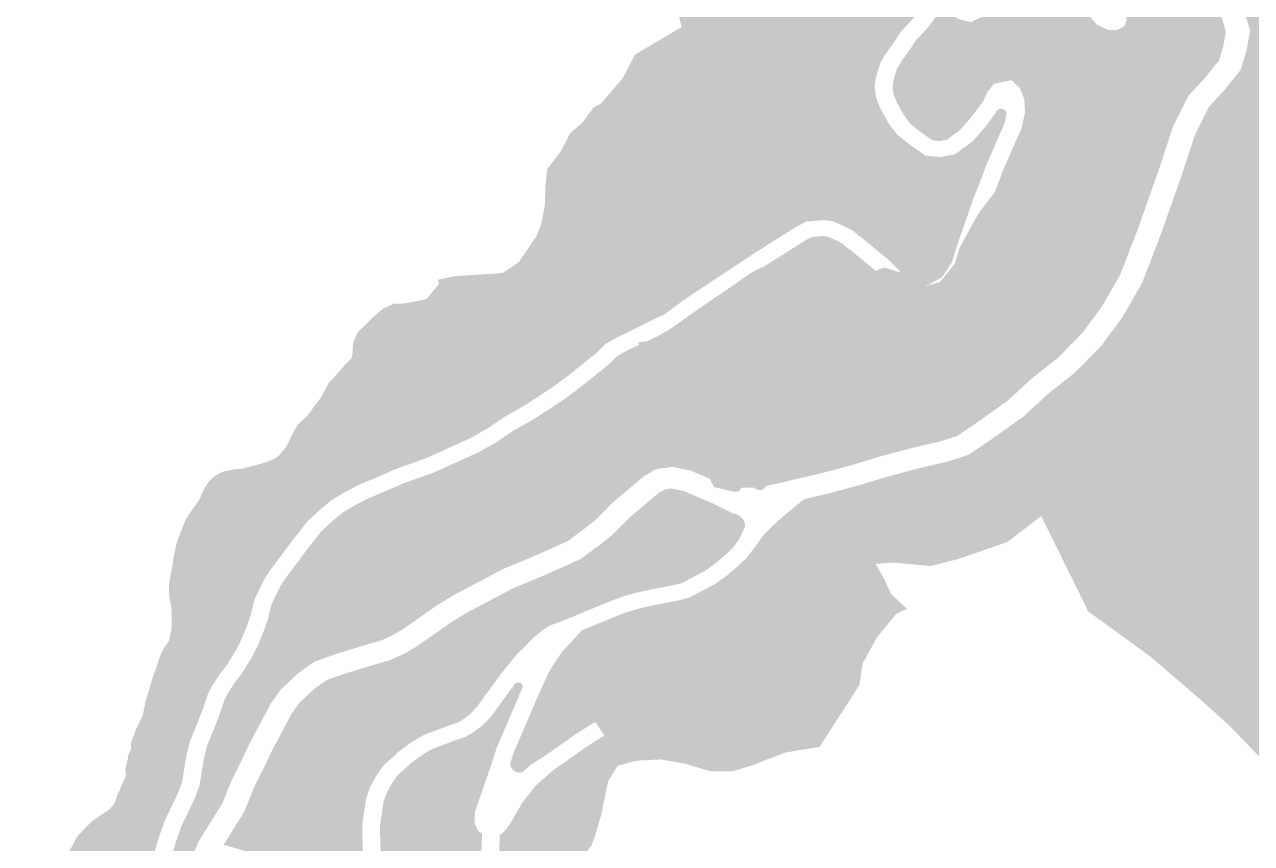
# Model space of a CAD drawing. Header units: inches. Extents: x 91.2304 to 91.2673, y 27.26 to 27.2818.
# Drawn here: x 91.2307 to 91.23699, y 27.27099 to 27.27519 of the extents above; entities that cross this region are included whole.
import ezdxf

# ---------------------------------------------------------------- set-up
doc = ezdxf.new("R2010")
doc.units = ezdxf.units.IN
doc.header["$MEASUREMENT"] = 0

msp = doc.modelspace()

# ---------------------------------------------------------------- hatches: boundary and pattern name
for points in [[(91.235866, 27.2780554), (91.2358323, 27.2779503), (91.2357971, 27.2779559), (91.2357929, 27.277929), (91.2358084, 27.277897), (91.2358323, 27.2778724), (91.2358433, 27.2778253), (91.2358533, 27.2777953), (91.2358559, 27.277769), (91.2358617, 27.2777399), (91.2358612, 27.277716), (91.2358675, 27.2776901), (91.2358764, 27.2776836), (91.2359353, 27.2777587), (91.2359368, 27.2776407), (91.2359569, 27.2775851), (91.2359864, 27.2775333), (91.2359273, 27.2775088), (91.2359283, 27.2774754), (91.2359087, 27.2774543), (91.2359128, 27.2773473), (91.2358937, 27.2772351), (91.2359039, 27.2771446), (91.2358855, 27.277107), (91.235879, 27.2770651), (91.2359365, 27.2770457), (91.2359752, 27.2770541), (91.2360154, 27.2771096), (91.2360414, 27.2771659), (91.2360645, 27.2772029), (91.2361304, 27.2772125), (91.2362165, 27.2772204), (91.2362165, 27.2771929), (91.236145, 27.277185), (91.2360701, 27.2771665), (91.2360558, 27.2771245), (91.2360311, 27.2770418), (91.2360111, 27.2770065), (91.2360393, 27.2769294), (91.236064, 27.276888), (91.2361086, 27.2768449), (91.2361948, 27.2768408), (91.2362364, 27.2768552), (91.2362928, 27.2767275), (91.2362958, 27.2767152), (91.2362956, 27.2767113), (91.236416, 27.2767958), (91.2364258, 27.2767264), (91.2364665, 27.2766703), (91.2364725, 27.2766605), (91.2364767, 27.27665), (91.236479, 27.2766391), (91.2364795, 27.276628), (91.236478, 27.276617), (91.2364747, 27.2766063), (91.2364634, 27.2765788), (91.2364544, 27.2763835), (91.2364547, 27.2760432), (91.2364532, 27.2758212), (91.2364827, 27.2756513), (91.2365332, 27.2755706), (91.2366415, 27.2754718), (91.2367323, 27.2753861), (91.2367805, 27.2753298), (91.2368325, 27.2752431), (91.2368604, 27.2751521), (91.2368468, 27.2750776), (91.2368247, 27.2750046), (91.2367526, 27.274915), (91.2366685, 27.274824), (91.2365873, 27.2746613), (91.2365198, 27.2744541), (91.2364056, 27.2741311), (91.2363177, 27.2739046), (91.2362241, 27.2737426), (91.2361284, 27.2736122), (91.236002, 27.2734823), (91.2358629, 27.2733723), (91.2357418, 27.2732605), (91.2355753, 27.2731418), (91.2354825, 27.2730796), (91.2353989, 27.2730527), (91.235258, 27.2730199), (91.2350775, 27.2729717), (91.2349567, 27.2729339), (91.2347799, 27.2728868), (91.2346813, 27.2728644), (91.2345595, 27.272835), (91.2345051, 27.2728246), (91.234506, 27.2728257), (91.2346255, 27.2728737), (91.2347796, 27.2729299), (91.2349345, 27.2730234), (91.234984, 27.2730701), (91.2350759, 27.2731035), (91.2351816, 27.2731429), (91.2352731, 27.2731881), (91.23543, 27.2732657), (91.2355681, 27.273281), (91.2355672, 27.2733394), (91.2356861, 27.2734154), (91.2356931, 27.2733887), (91.2359824, 27.2735694), (91.2360736, 27.2738511), (91.2360588, 27.274003), (91.2360635, 27.2741438), (91.2360512, 27.2741603), (91.236034, 27.2741619), (91.2360138, 27.2741675), (91.2359619, 27.2741873), (91.2359259, 27.274177), (91.2359021, 27.2741745), (91.2358338, 27.2742077), (91.2357831, 27.2743002), (91.2356935, 27.2743756), (91.2357198, 27.2744455), (91.2357808, 27.2745846), (91.2358128, 27.2746565), (91.2358307, 27.2747384), (91.2358272, 27.2748053), (91.2358057, 27.2748618), (91.2358331, 27.2748701), (91.2358416, 27.2749425), (91.2359184, 27.2749787), (91.235976, 27.2749063), (91.2359632, 27.2748129), (91.2360315, 27.2747177), (91.236087, 27.2747024), (91.2361702, 27.2747958), (91.2362224, 27.2748056), (91.2362854, 27.2747882), (91.2363964, 27.2749368), (91.2364912, 27.274961), (91.236503, 27.2750635), (91.2364809, 27.2751556), (91.2363967, 27.2752048), (91.2363487, 27.2752455), (91.2363396, 27.2752831), (91.2363115, 27.2753166), (91.2362692, 27.2753582), (91.2362226, 27.2753998), (91.2361442, 27.2754754), (91.2361315, 27.2754999), (91.2361249, 27.2755206), (91.2361249, 27.2755363), (91.2361294, 27.2755552), (91.2361416, 27.2755961), (91.2361636, 27.2756685), (91.2361902, 27.2757523), (91.2362015, 27.2758151), (91.2361971, 27.2759569), (91.2361873, 27.2760948), (91.236185, 27.276117), (91.2361823, 27.2761367), (91.2361581, 27.2762208), (91.2361246, 27.2763208), (91.2360496, 27.276557), (91.2360368, 27.2765983), (91.2360246, 27.2766376), (91.2360059, 27.2766692), (91.2359654, 27.2767247), (91.2359152, 27.2767928), (91.2358746, 27.2768612), (91.2358271, 27.2769563), (91.2358066, 27.2770094), (91.2357934, 27.2770671), (91.2357834, 27.2771362), (91.2357748, 27.2772497), (91.2357689, 27.2773912), (91.2357793, 27.2776657), (91.2357762, 27.2778229), (91.235768, 27.2780289), (91.2357581, 27.2781325), (91.2358502, 27.2781681), (91.2358898, 27.2781672), (91.235866, 27.2780554)], [(91.2370918, 27.2767342), (91.2371935, 27.2766417), (91.2373449, 27.2764948), (91.2375373, 27.2763424), (91.2376462, 27.276233), (91.2376204, 27.2762036), (91.237576, 27.2762417), (91.2374267, 27.2763783), (91.2372703, 27.2765284), (91.237231, 27.2765627), (91.2371854, 27.2765366), (91.2370911, 27.2766134), (91.2369491, 27.2766901), (91.2368975, 27.2766875), (91.2368076, 27.2766699), (91.2367791, 27.2766591), (91.2367361, 27.2766214), (91.2367051, 27.2765848), (91.2366891, 27.2765157), (91.2367291, 27.2764725), (91.2367651, 27.2764321), (91.2367995, 27.2764508), (91.2368517, 27.2764796), (91.2368667, 27.2764871), (91.2369362, 27.2764509), (91.2367647, 27.2763199), (91.2367383, 27.2760911), (91.2367985, 27.2758087), (91.2368497, 27.2757761), (91.2370277, 27.2756745), (91.2371549, 27.2755278), (91.2372635, 27.275481), (91.2372582, 27.2754641), (91.2372535, 27.2754487), (91.23725, 27.2754375), (91.2372485, 27.2754327), (91.2372025, 27.2753031), (91.2371756, 27.2752057), (91.2372077, 27.275139), (91.2371803, 27.2750004), (91.2371857, 27.2749424), (91.2373082, 27.27494), (91.2372794, 27.274837), (91.2372069, 27.2747563), (91.2372074, 27.2746834), (91.2373442, 27.2746955), (91.2374686, 27.2747145), (91.2376907, 27.2747661), (91.237733, 27.2747247), (91.2377608, 27.2746429), (91.2379715, 27.2746499), (91.2381156, 27.2745727), (91.2382102, 27.2744249), (91.2385413, 27.274254), (91.2385875, 27.2742036), (91.2386802, 27.2741597), (91.238832, 27.274121), (91.2389892, 27.2740416), (91.2390125, 27.2739514), (91.2388547, 27.273908), (91.2386792, 27.273816), (91.2384032, 27.2738667), (91.2382096, 27.2738605), (91.2379322, 27.2739294), (91.2379324, 27.2739295), (91.2378793, 27.273942), (91.23774, 27.2739754), (91.237529, 27.2738538), (91.2375316, 27.2738128), (91.2374892, 27.2736641), (91.2375426, 27.2735475), (91.2375479, 27.273415), (91.237498, 27.2732363), (91.2376001, 27.2731355), (91.2376029, 27.2731276), (91.2376266, 27.2731437), (91.2376506, 27.2731125), (91.2376018, 27.2730336), (91.2375743, 27.2729793), (91.2374867, 27.2730163), (91.237471, 27.2727922), (91.2374522, 27.272525), (91.2374745, 27.2722559), (91.2374488, 27.2719976), (91.237347, 27.2716117), (91.2373449, 27.2714421), (91.2373865, 27.2712435), (91.2373275, 27.271139), (91.2372381, 27.2712119), (91.2371449, 27.2713181), (91.2368762, 27.2715966), (91.2367463, 27.2717137), (91.2364795, 27.2719441), (91.2361549, 27.2721804), (91.235914, 27.272669), (91.2357465, 27.2725409), (91.235699, 27.2725599), (91.2356928, 27.2727026), (91.2356466, 27.2728107), (91.235567, 27.2729045), (91.2355126, 27.2729163), (91.2354269, 27.2728288), (91.2353542, 27.2728986), (91.2353558, 27.2729306), (91.2354348, 27.2729489), (91.2355407, 27.2729831), (91.2356495, 27.273056), (91.2358235, 27.27318), (91.2359468, 27.2732938), (91.2360883, 27.2734058), (91.2362253, 27.2735465), (91.236329, 27.2736877), (91.2364294, 27.2738616), (91.2365207, 27.2740969), (91.2366357, 27.2744225), (91.2367013, 27.2746237), (91.2367724, 27.2747663), (91.2368487, 27.2748487), (91.2369359, 27.2749572), (91.2369654, 27.2750546), (91.2369842, 27.2751579), (91.2369458, 27.2752833), (91.2368828, 27.2753885), (91.2368247, 27.2754562), (91.2367289, 27.2755468), (91.2366311, 27.2756359), (91.2365992, 27.275687), (91.2365745, 27.275829), (91.236576, 27.2760428), (91.2365756, 27.2763812), (91.2365838, 27.2765574), (91.2366079, 27.2766167), (91.2366744, 27.2766553), (91.2366867, 27.2766611), (91.2366845, 27.2766485), (91.2366917, 27.2766405), (91.2367026, 27.276639), (91.2367116, 27.2766454), (91.2367132, 27.2766552), (91.2367061, 27.2766632), (91.2366944, 27.2766648), (91.2367713, 27.2767013), (91.2368882, 27.276749), (91.2369846, 27.2767616), (91.2370918, 27.2767342)], [(91.2353209, 27.2745168), (91.2353981, 27.2745097), (91.2354704, 27.274523), (91.2355635, 27.2745909), (91.2356307, 27.2746682), (91.2356805, 27.2747371), (91.2356819, 27.2747412), (91.235684, 27.274745), (91.2356869, 27.2747484), (91.2356903, 27.2747513), (91.2356942, 27.2747537), (91.2356985, 27.2747554), (91.2357031, 27.2747565), (91.2357078, 27.2747569), (91.2357126, 27.2747566), (91.2357172, 27.2747556), (91.2357215, 27.2747539), (91.2357254, 27.2747515), (91.2357289, 27.2747486), (91.2357318, 27.2747452), (91.235734, 27.2747415), (91.2357354, 27.2747375), (91.2357361, 27.2747333), (91.235736, 27.274729), (91.2357252, 27.2746795), (91.2356962, 27.2746145), (91.2356344, 27.2744732), (91.2355979, 27.2743764), (91.2355637, 27.2742908), (91.2355332, 27.2742007), (91.2354847, 27.2740624), (91.2354556, 27.2739687), (91.2354062, 27.2738942), (91.2353367, 27.2738551), (91.2353169, 27.2738491), (91.2352857, 27.2738521), (91.2352196, 27.2738645), (91.2352111, 27.2738912), (91.2351823, 27.2739328), (91.2351359, 27.2739792), (91.2351186, 27.2739934), (91.2352014, 27.2740348), (91.2352222, 27.2740602), (91.2351605, 27.2740719), (91.235103, 27.2740582), (91.2350745, 27.2741042), (91.2350214, 27.2741507), (91.2349277, 27.2742068), (91.2348357, 27.2743225), (91.234848, 27.2744468), (91.2350458, 27.274646), (91.2348334, 27.2748145), (91.234764, 27.2748791), (91.2346834, 27.2749915), (91.2346183, 27.2750266), (91.2345824, 27.2750688), (91.2344847, 27.2751456), (91.2343786, 27.2752552), (91.234312, 27.2753116), (91.2342639, 27.2753471), (91.2340036, 27.2755388), (91.2340146, 27.2755602), (91.2340219, 27.2756813), (91.2341532, 27.2757994), (91.2342132, 27.2758551), (91.234223, 27.2759587), (91.2342808, 27.2760138), (91.2343309, 27.2761121), (91.2343372, 27.2763286), (91.2345701, 27.276456), (91.2346688, 27.2765004), (91.2347041, 27.2764705), (91.234767, 27.2763959), (91.2348557, 27.2763197), (91.2349251, 27.2762484), (91.2349941, 27.2761282), (91.2350463, 27.2760195), (91.235172, 27.2757495), (91.235209, 27.2756714), (91.2352721, 27.2755772), (91.2352682, 27.2755388), (91.2352665, 27.2755113), (91.235278, 27.2754717), (91.2352908, 27.2754249), (91.2353002, 27.2754033), (91.23531, 27.275373), (91.2353155, 27.2753479), (91.2353133, 27.275333), (91.2353076, 27.2752993), (91.235285, 27.2752547), (91.235261, 27.2752232), (91.235193, 27.2751499), (91.2351678, 27.2751097), (91.2351189, 27.2750414), (91.2350904, 27.2749942), (91.2350767, 27.2749517), (91.2350667, 27.2749181), (91.2350604, 27.2748686), (91.2350669, 27.2748171), (91.2350907, 27.2747559), (91.2351335, 27.2746803), (91.235175, 27.2746253), (91.2352297, 27.2745815), (91.2353209, 27.2745168)], [(91.2361548, 27.2752388), (91.2362007, 27.2751867), (91.2362572, 27.2751617), (91.2363032, 27.2751607), (91.2363399, 27.2751799), (91.2363513, 27.2752093), (91.2363488, 27.2752455), (91.2363967, 27.2752048), (91.2364809, 27.2751556), (91.236503, 27.2750635), (91.2364912, 27.274961), (91.2363964, 27.2749368), (91.2362854, 27.2747882), (91.2362224, 27.2748056), (91.2361702, 27.2747958), (91.236087, 27.2747024), (91.2360315, 27.2747177), (91.2359632, 27.2748129), (91.235976, 27.2749063), (91.2359184, 27.2749787), (91.2358416, 27.2749425), (91.2358331, 27.2748701), (91.2358059, 27.2748619), (91.2357615, 27.2749035), (91.2356729, 27.2748856), (91.235639, 27.274844), (91.2356169, 27.2747966), (91.2355568, 27.2747156), (91.235498, 27.274648), (91.2354303, 27.2745985), (91.2353935, 27.2745918), (91.2353566, 27.2745952), (91.2352883, 27.2746436), (91.2352441, 27.2746791), (91.2352121, 27.2747215), (91.2351746, 27.2747877), (91.2351561, 27.2748352), (91.2351519, 27.2748685), (91.2351563, 27.274903), (91.2351643, 27.27493), (91.235175, 27.2749633), (91.2351973, 27.2750002), (91.2352458, 27.2750679), (91.2352683, 27.2751038), (91.2353338, 27.2751743), (91.2353646, 27.2752149), (91.2353956, 27.2752761), (91.2354033, 27.2753217), (91.2354075, 27.2753503), (91.2353985, 27.2753921), (91.2353861, 27.27543), (91.235429, 27.2753824), (91.2354913, 27.2753137), (91.2354798, 27.27522), (91.2355535, 27.275201), (91.2356338, 27.2752391), (91.235755, 27.2753166), (91.2356895, 27.2753678), (91.235624, 27.2755331), (91.2356089, 27.2756758), (91.235622, 27.2757656), (91.2355541, 27.2759462), (91.2356379, 27.2759553), (91.2356796, 27.2758953), (91.2357161, 27.2758511), (91.2357663, 27.2757972), (91.2358164, 27.2757412), (91.2358469, 27.2756943), (91.2358574, 27.2756529), (91.2358594, 27.2756187), (91.2358573, 27.2755732), (91.2358542, 27.2755336), (91.2358625, 27.2754726), (91.2358858, 27.2754235), (91.2359138, 27.2753868), (91.2359498, 27.2753613), (91.2360087, 27.2753355), (91.236067, 27.2753042), (91.2361144, 27.2752714), (91.2361548, 27.2752388)], [(91.2350458, 27.274646), (91.234848, 27.2744468), (91.2346258, 27.2746178), (91.2344701, 27.2747378), (91.234459, 27.2747858), (91.2344052, 27.2748149), (91.2343521, 27.2748773), (91.2342619, 27.2749482), (91.2341419, 27.2750721), (91.2341028, 27.2751125), (91.2340713, 27.2751329), (91.23404, 27.2751577), (91.2340717, 27.2751765), (91.2339848, 27.2755027), (91.2340036, 27.2755388), (91.2342639, 27.2753471), (91.234312, 27.2753116), (91.2343786, 27.2752552), (91.2344847, 27.2751456), (91.2345824, 27.2750688), (91.2346183, 27.2750266), (91.2346834, 27.2749915), (91.234764, 27.2748791), (91.2348334, 27.2748145), (91.2350458, 27.274646)], [(91.2371936, 27.2752707), (91.2372125, 27.2752326), (91.2372208, 27.275199), (91.2372367, 27.275104), (91.2372152, 27.2749956), (91.2372048, 27.2749254), (91.2371546, 27.2747868), (91.2371235, 27.2746839), (91.2370523, 27.2744664), (91.2369534, 27.2742912), (91.2369192, 27.2741124), (91.2368807, 27.2739791), (91.2367393, 27.273569), (91.2366978, 27.2734035), (91.236612, 27.2731512), (91.2365648, 27.2729271), (91.236489, 27.2726932), (91.2365171, 27.2725727), (91.2365378, 27.2723369), (91.2365222, 27.272195), (91.2364806, 27.2720325), (91.2364706, 27.2719506), (91.2364379, 27.2719744), (91.2364457, 27.2720377), (91.2364872, 27.2722001), (91.2365023, 27.2723372), (91.2364821, 27.2725682), (91.2364526, 27.2726944), (91.2365304, 27.2729344), (91.2365776, 27.2731588), (91.2366636, 27.2734116), (91.2367051, 27.2735771), (91.2368467, 27.2739877), (91.2368846, 27.2741191), (91.2369195, 27.2743012), (91.2370193, 27.274478), (91.2370895, 27.2746924), (91.2371207, 27.2747957), (91.2371702, 27.2749324), (91.2371803, 27.2750004), (91.2372009, 27.2751044), (91.237186, 27.2751933), (91.2371787, 27.2752227), (91.2371723, 27.2752357), (91.2371398, 27.2751525), (91.2371192, 27.2750636), (91.2370893, 27.2749759), (91.2370293, 27.2749103), (91.2368271, 27.2747798), (91.2367707, 27.2747627), (91.2367724, 27.2747663), (91.236812, 27.2748091), (91.2370049, 27.2749335), (91.2370575, 27.2749911), (91.2370849, 27.2750714), (91.2371057, 27.275161), (91.2371684, 27.2753214), (91.237176, 27.2753328), (91.2372146, 27.2754417), (91.2372311, 27.2754949), (91.2372635, 27.275481), (91.2372485, 27.2754327), (91.2372097, 27.2753233), (91.2372025, 27.2753031), (91.2371936, 27.2752707)], [(91.2341768, 27.2750361), (91.2339293, 27.2748289), (91.2337964, 27.2749656), (91.233832, 27.275034), (91.2340399, 27.2751579), (91.2341051, 27.2751102), (91.2341768, 27.2750361)], [(91.2346258, 27.2746178), (91.234848, 27.2744468), (91.2348357, 27.2743225), (91.2347807, 27.2743348), (91.2347466, 27.2743556), (91.2346394, 27.2744512), (91.2345378, 27.2744488), (91.2344582, 27.2744193), (91.234336, 27.2743482), (91.2343786, 27.2743065), (91.234542, 27.274374), (91.2346284, 27.2743544), (91.2346947, 27.2743217), (91.2346861, 27.2742783), (91.2347106, 27.2741792), (91.2346574, 27.2741517), (91.2344676, 27.2740314), (91.2343256, 27.2741838), (91.2342604, 27.2743101), (91.2341524, 27.2744494), (91.2340372, 27.2746426), (91.2339461, 27.2748116), (91.233861, 27.2748992), (91.2337964, 27.2749656), (91.233832, 27.2750344), (91.23404, 27.2751577), (91.2340713, 27.2751329), (91.2341028, 27.2751125), (91.2341419, 27.2750721), (91.2342619, 27.2749482), (91.2343521, 27.2748773), (91.2344052, 27.2748149), (91.234459, 27.2747858), (91.2344701, 27.2747378), (91.2346258, 27.2746178)], [(91.2344676, 27.2740314), (91.2344386, 27.2740131), (91.2342955, 27.2741667), (91.2342296, 27.2742944), (91.2341221, 27.274433), (91.2340057, 27.2746283), (91.2339163, 27.2747941), (91.2338343, 27.2748785), (91.2337801, 27.2749342), (91.2337964, 27.2749656), (91.233861, 27.2748992), (91.2339461, 27.2748116), (91.2340372, 27.2746426), (91.2341524, 27.2744494), (91.2342604, 27.2743101), (91.2343256, 27.2741838), (91.2344676, 27.2740314)], [(91.2343347, 27.2739439), (91.2341024, 27.2737907), (91.2340028, 27.2737177), (91.2339805, 27.2737013), (91.2339347, 27.2736808), (91.2338817, 27.2736547), (91.2337821, 27.2736049), (91.233734, 27.2735819), (91.2336799, 27.2735504), (91.233638, 27.2735079), (91.233515, 27.2734089), (91.2334826, 27.2734457), (91.2333633, 27.273607), (91.2334204, 27.2736611), (91.2333401, 27.2738083), (91.2332447, 27.273763), (91.2331269, 27.2739135), (91.2331539, 27.2739153), (91.2332357, 27.2739695), (91.2333265, 27.2741027), (91.2333528, 27.2741677), (91.2333701, 27.2742587), (91.2333739, 27.2743715), (91.2333825, 27.2744474), (91.2334515, 27.2745382), (91.2334995, 27.2746303), (91.2335628, 27.2746863), (91.2336199, 27.2747631), (91.2336586, 27.2747846), (91.2337697, 27.2749141), (91.2337801, 27.2749342), (91.2338343, 27.2748785), (91.2339163, 27.2747941), (91.2340057, 27.2746283), (91.2341221, 27.274433), (91.2342296, 27.2742944), (91.2342955, 27.2741667), (91.2344386, 27.2740131), (91.2343347, 27.2739439)], [(91.2346394, 27.2744512), (91.2347466, 27.2743556), (91.2347807, 27.2743348), (91.2348357, 27.2743225), (91.2349277, 27.2742068), (91.2350214, 27.2741507), (91.2350745, 27.2741042), (91.235103, 27.2740582), (91.2351605, 27.2740719), (91.2352222, 27.2740602), (91.2352014, 27.2740348), (91.2351186, 27.2739934), (91.2349935, 27.2740965), (91.234976, 27.2741087), (91.2349514, 27.2741309), (91.2349141, 27.2741508), (91.2348414, 27.274182), (91.2347972, 27.2741864), (91.2347106, 27.2741792), (91.2346861, 27.2742783), (91.2346947, 27.2743217), (91.2346284, 27.2743544), (91.234542, 27.274374), (91.2343786, 27.2743065), (91.234336, 27.2743482), (91.2344582, 27.2744193), (91.2345378, 27.2744488), (91.2346394, 27.2744512)], [(91.2356935, 27.2743756), (91.2357037, 27.274367), (91.2357083, 27.2743731), (91.2357831, 27.2743002), (91.2358338, 27.2742077), (91.2359021, 27.2741745), (91.2359259, 27.274177), (91.2359619, 27.2741873), (91.2360138, 27.2741675), (91.2360339, 27.2741619), (91.2360512, 27.2741603), (91.2360635, 27.2741438), (91.2360588, 27.274003), (91.2360736, 27.2738511), (91.2359824, 27.2735694), (91.2356931, 27.2733887), (91.2356861, 27.2734154), (91.2355672, 27.2733394), (91.2355681, 27.273281), (91.23543, 27.2732657), (91.2352731, 27.2731881), (91.2352417, 27.2731726), (91.2351816, 27.2731429), (91.2350759, 27.2731035), (91.234984, 27.2730701), (91.2349345, 27.2730234), (91.2348571, 27.2729766), (91.2347796, 27.2729299), (91.2346506, 27.2728829), (91.234588, 27.2728586), (91.234506, 27.2728257), (91.2345051, 27.2728246), (91.2344919, 27.272808), (91.2344814, 27.2728031), (91.2344624, 27.2728026), (91.2344483, 27.2728096), (91.234446, 27.2728141), (91.2343792, 27.2728147), (91.2343684, 27.2727997), (91.2343573, 27.2727935), (91.2343319, 27.2727958), (91.2342506, 27.2728143), (91.2342374, 27.2728167), (91.234217, 27.2728601), (91.2341765, 27.2729463), (91.2341941, 27.272987), (91.2341826, 27.2730473), (91.2342112, 27.2731225), (91.2341907, 27.273151), (91.2341172, 27.2731304), (91.234066, 27.2731244), (91.2340173, 27.2731263), (91.2339212, 27.2731272), (91.2338364, 27.273128), (91.2338308, 27.2731297), (91.2338039, 27.2730939), (91.2337836, 27.2730668), (91.2337639, 27.2730404), (91.2337566, 27.2730312), (91.2336203, 27.272846), (91.2335171, 27.2729271), (91.2335192, 27.2729319), (91.2335317, 27.2729573), (91.2335361, 27.2729664), (91.2335454, 27.2729838), (91.233562, 27.273015), (91.23357, 27.2730303), (91.23364, 27.273163), (91.233657, 27.2731969), (91.233663, 27.2732089), (91.2336733, 27.2732294), (91.2337082, 27.2732988), (91.2337282, 27.2733302), (91.2337688, 27.2733937), (91.2338148, 27.2734428), (91.2338826, 27.2734744), (91.2338538, 27.2735458), (91.2338484, 27.2735592), (91.2338956, 27.273566), (91.2339552, 27.2735948), (91.233981, 27.2736107), (91.2339988, 27.2736186), (91.2342203, 27.2737746), (91.234302, 27.2738286), (91.2344279, 27.273917), (91.2344821, 27.2739443), (91.2344848, 27.2739424), (91.234497, 27.2739505), (91.2345352, 27.2739094), (91.2346249, 27.2738507), (91.2346281, 27.2738591), (91.234644, 27.2739001), (91.2346561, 27.2739464), (91.2346717, 27.2739762), (91.2347242, 27.2740142), (91.2347791, 27.2740421), (91.2348123, 27.2740559), (91.234887, 27.2739951), (91.2349691, 27.2739598), (91.2350526, 27.2739113), (91.2350684, 27.2739243), (91.2350811, 27.2739347), (91.2351122, 27.2739425), (91.2352014, 27.2739151), (91.2352266, 27.2738681), (91.2353247, 27.2738489), (91.2353946, 27.2738687), (91.2354713, 27.2739633), (91.235496, 27.2740456), (91.2355911, 27.2742185), (91.2356378, 27.2742801), (91.2356762, 27.2743306), (91.2356935, 27.2743756)], [(91.234895, 27.2740664), (91.2349155, 27.2740478), (91.2349346, 27.2740345), (91.2350684, 27.2739243), (91.2350526, 27.2739113), (91.2349691, 27.2739598), (91.234887, 27.2739951), (91.2348123, 27.2740559), (91.2347791, 27.2740421), (91.2347242, 27.2740142), (91.2346717, 27.2739762), (91.2346561, 27.2739464), (91.234644, 27.2739001), (91.2346281, 27.2738591), (91.2345259, 27.2739688), (91.2347065, 27.2740832), (91.2347389, 27.2741), (91.2347964, 27.2741047), (91.234816, 27.2741028), (91.234871, 27.2740792), (91.234895, 27.2740664)], [(91.2354825, 27.2730796), (91.2354634, 27.2730734), (91.2354328, 27.2731013), (91.2352721, 27.273217), (91.2351009, 27.2733897), (91.2348585, 27.2735976), (91.2346628, 27.2737725), (91.2345352, 27.2739094), (91.234497, 27.2739505), (91.2345259, 27.2739688), (91.2346281, 27.2738591), (91.2346838, 27.2737993), (91.2348833, 27.2736201), (91.2351264, 27.2734116), (91.2352966, 27.27324), (91.2354565, 27.2731248), (91.2354962, 27.2730887), (91.2354825, 27.2730796)], [(91.2332739, 27.2736706), (91.233336, 27.2735865), (91.2332357, 27.273548), (91.2330036, 27.27348), (91.2329369, 27.273656), (91.2326801, 27.2735225), (91.2324955, 27.273448), (91.232394, 27.2735711), (91.2324116, 27.2736121), (91.2324492, 27.273648), (91.2324882, 27.2736869), (91.2325429, 27.2737334), (91.2325962, 27.2737574), (91.2326457, 27.2737587), (91.2327012, 27.2737677), (91.2327636, 27.2737819), (91.2328233, 27.2738531), (91.2328275, 27.2738578), (91.2328274, 27.273858), (91.2328221, 27.2738803), (91.2329064, 27.2738986), (91.233086, 27.2739107), (91.2332739, 27.2736706)], [(91.2334907, 27.2733893), (91.2334886, 27.2733878), (91.2334539, 27.2734272), (91.233336, 27.2735865), (91.2332739, 27.2736706), (91.233086, 27.2739106), (91.233128, 27.2739122), (91.2332447, 27.273763), (91.2333031, 27.2736883), (91.2333633, 27.273607), (91.2334826, 27.2734457), (91.233515, 27.2734089), (91.2334907, 27.2733893)], [(91.2334204, 27.2736611), (91.2333633, 27.273607), (91.2333031, 27.2736883), (91.2332447, 27.273763), (91.2333401, 27.2738083), (91.2334204, 27.2736611)], [(91.2329369, 27.273656), (91.2330036, 27.27348), (91.2332357, 27.273548), (91.233336, 27.2735865), (91.2334539, 27.2734272), (91.2334886, 27.2733878), (91.2334149, 27.2733329), (91.2332665, 27.2732357), (91.2331561, 27.2731728), (91.2330758, 27.2731177), (91.233014, 27.2730828), (91.2329876, 27.2730679), (91.2328244, 27.2729939), (91.2328029, 27.2730215), (91.2326049, 27.2733154), (91.2324955, 27.273448), (91.2326801, 27.2735225), (91.2329369, 27.273656)], [(91.2328244, 27.2729939), (91.2327925, 27.2729795), (91.2327809, 27.2729944), (91.2327732, 27.2730043), (91.2325755, 27.2732979), (91.2323864, 27.273527), (91.232387, 27.2735549), (91.232394, 27.2735711), (91.2324955, 27.273448), (91.2326049, 27.2733154), (91.2328029, 27.2730215), (91.2328244, 27.2729939)], [(91.2324626, 27.2734347), (91.2324407, 27.2734259), (91.232379, 27.2734745), (91.232386, 27.2735092), (91.2323864, 27.273527), (91.2324626, 27.2734347)], [(91.2337082, 27.2732988), (91.2336733, 27.2732294), (91.2335714, 27.273345), (91.2337027, 27.2734507), (91.23374, 27.2734884), (91.2337803, 27.273512), (91.2338234, 27.2735325), (91.2338538, 27.2735458), (91.2338826, 27.2734744), (91.2338148, 27.2734428), (91.2337688, 27.2733937), (91.2337282, 27.2733302), (91.2337082, 27.2732988)], [(91.23543, 27.2732658), (91.2353296, 27.2732162), (91.2352966, 27.27324), (91.2352509, 27.273286), (91.2352066, 27.2734808), (91.2354974, 27.2735407), (91.2355672, 27.2733395), (91.2355681, 27.2732811), (91.23543, 27.2732658)], [(91.2323775, 27.2734758), (91.2324407, 27.2734259), (91.2324626, 27.2734347), (91.2325755, 27.2732979), (91.2327732, 27.2730043), (91.2327809, 27.2729944), (91.2327661, 27.2729928), (91.2327635, 27.2729925), (91.2326115, 27.2729759), (91.2324349, 27.2729227), (91.2324032, 27.2729534), (91.2323641, 27.273052), (91.2323264, 27.2730256), (91.2323174, 27.2729842), (91.2323029, 27.2729462), (91.2322666, 27.2729006), (91.2321943, 27.2728677), (91.2320477, 27.2730296), (91.2320725, 27.2730797), (91.232104, 27.2731384), (91.2321433, 27.273173), (91.2321753, 27.2732114), (91.2321867, 27.2732303), (91.2322206, 27.2732728), (91.2322641, 27.2733538), (91.2322924, 27.2733822), (91.2323252, 27.2734202), (91.232351, 27.2734495), (91.2323775, 27.2734758)], [(91.2332827, 27.2727646), (91.2330684, 27.2726485), (91.232876, 27.2729262), (91.2330326, 27.2729972), (91.2331235, 27.2730486), (91.2332116, 27.2731085), (91.2333082, 27.2731623), (91.233471, 27.2732689), (91.2335449, 27.273324), (91.233545, 27.2733239), (91.2334899, 27.2732668), (91.2335083, 27.2731885), (91.2334694, 27.2731041), (91.2334117, 27.273044), (91.2331912, 27.2729117), (91.2332931, 27.2727711), (91.2332827, 27.2727646)], [(91.2335361, 27.2729664), (91.2335192, 27.2729319), (91.233442, 27.2730067), (91.2334117, 27.273044), (91.2334694, 27.2731041), (91.2335083, 27.2731885), (91.2334899, 27.2732668), (91.233545, 27.2733239), (91.233657, 27.2731969), (91.23364, 27.273163), (91.23357, 27.2730303), (91.2335361, 27.2729664)], [(91.2339411, 27.2729102), (91.2339405, 27.2729098), (91.2337836, 27.2730668), (91.2336819, 27.2731687), (91.233657, 27.2731969), (91.2335449, 27.273324), (91.2335502, 27.273328), (91.2335714, 27.273345), (91.2336733, 27.2732294), (91.233709, 27.273189), (91.2338039, 27.2730939), (91.2339821, 27.2729156), (91.2339411, 27.2729102)], [(91.2341907, 27.273151), (91.2342112, 27.2731225), (91.2341826, 27.2730473), (91.2341941, 27.272987), (91.2341765, 27.2729463), (91.234217, 27.2728601), (91.2341177, 27.2729021), (91.2340242, 27.2729211), (91.2339821, 27.2729156), (91.2338039, 27.2730939), (91.2338308, 27.2731297), (91.2338364, 27.273128), (91.2339212, 27.2731272), (91.2340173, 27.2731263), (91.234066, 27.2731244), (91.2341172, 27.2731304), (91.2341907, 27.273151)], [(91.2332819, 27.2724494), (91.2332009, 27.272416), (91.2331843, 27.272442), (91.2331451, 27.2725117), (91.2332303, 27.2725443), (91.233395, 27.2726305), (91.2335041, 27.2726876), (91.2336203, 27.272846), (91.2337566, 27.2730312), (91.2337639, 27.2730404), (91.2337836, 27.2730668), (91.2339405, 27.2729098), (91.2338791, 27.2728737), (91.2337173, 27.2727375), (91.2336308, 27.2726497), (91.2335779, 27.2726082), (91.2334893, 27.2725416), (91.2333999, 27.2725011), (91.2332819, 27.2724494)], [(91.232028, 27.2730035), (91.2321623, 27.2728535), (91.2320992, 27.2728538), (91.2320333, 27.272841), (91.2319332, 27.2727993), (91.2318617, 27.2727888), (91.2318382, 27.2727705), (91.2319582, 27.2727254), (91.2321886, 27.2726739), (91.2321558, 27.272644), (91.2320775, 27.2725442), (91.2319627, 27.2723906), (91.2319352, 27.2723493), (91.2318837, 27.2722442), (91.2318816, 27.2722356), (91.2317148, 27.27229), (91.2314805, 27.2723699), (91.2314535, 27.2723732), (91.2314604, 27.2724054), (91.2314685, 27.272459), (91.2314815, 27.2725239), (91.2315023, 27.2725823), (91.2315276, 27.2726452), (91.2315603, 27.2726972), (91.2315984, 27.2727502), (91.2316282, 27.2728147), (91.2316523, 27.2728515), (91.2316602, 27.2728573), (91.2316817, 27.2728762), (91.231719, 27.2728956), (91.2317834, 27.2729098), (91.2318151, 27.2729109), (91.2318781, 27.2729275), (91.2319369, 27.2729436), (91.231983, 27.2729617), (91.2320058, 27.2729769), (91.232028, 27.2730035)], [(91.2322786, 27.2727514), (91.2322662, 27.2727413), (91.232207, 27.2728035), (91.2321623, 27.2728535), (91.232028, 27.2730035), (91.2320446, 27.2730235), (91.2320477, 27.2730296), (91.2321943, 27.2728677), (91.2322344, 27.2728235), (91.2322941, 27.2727607), (91.2322786, 27.2727514)], [(91.2324032, 27.2729534), (91.2324349, 27.2729227), (91.2326115, 27.2729759), (91.2327809, 27.2729944), (91.2327925, 27.2729795), (91.2327644, 27.2729667), (91.2326028, 27.2729087), (91.2325129, 27.2728692), (91.2324201, 27.2728302), (91.2323495, 27.2727937), (91.2322941, 27.2727607), (91.2322344, 27.2728235), (91.2321943, 27.2728677), (91.2322666, 27.2729006), (91.2323029, 27.2729462), (91.2323174, 27.2729842), (91.2323264, 27.2730256), (91.2323641, 27.273052), (91.2324032, 27.2729534)], [(91.2335041, 27.2726876), (91.233395, 27.2726305), (91.2331912, 27.2729117), (91.2334117, 27.273044), (91.233442, 27.2730067), (91.2335192, 27.2729319), (91.2335171, 27.2729271), (91.2336203, 27.272846), (91.2335041, 27.2726876)], [(91.2319077, 27.2727776), (91.2317199, 27.2725772), (91.2315438, 27.2726711), (91.23156, 27.272697), (91.2315984, 27.2727502), (91.231628, 27.272815), (91.2316523, 27.2728515), (91.2316817, 27.2728762), (91.231719, 27.272896), (91.2317834, 27.2729098), (91.2318151, 27.2729109), (91.2319077, 27.2727776)], [(91.2330378, 27.2726323), (91.2328011, 27.2725141), (91.2327702, 27.2726213), (91.2326424, 27.272521), (91.2326286, 27.2725102), (91.2326179, 27.2725018), (91.2325837, 27.2724749), (91.2324626, 27.2725836), (91.2323534, 27.2726984), (91.2323976, 27.2727247), (91.2324623, 27.2727582), (91.2325523, 27.272796), (91.2326398, 27.2728345), (91.2328019, 27.2728927), (91.2328443, 27.2729119), (91.2330365, 27.2726345), (91.2330378, 27.2726323)], [(91.2332009, 27.272416), (91.2331687, 27.2724028), (91.2331531, 27.2724271), (91.2331126, 27.2724992), (91.2330378, 27.2726323), (91.2330365, 27.2726345), (91.2328443, 27.2729119), (91.232876, 27.2729262), (91.2330674, 27.2726499), (91.2331451, 27.2725117), (91.2331843, 27.272442), (91.2332009, 27.272416)], [(91.2353542, 27.2728986), (91.2354269, 27.2728288), (91.2355126, 27.2729163), (91.235567, 27.2729045), (91.2356466, 27.2728107), (91.2356928, 27.2727026), (91.235699, 27.2725599), (91.2357465, 27.2725409), (91.2357405, 27.2725363), (91.2354907, 27.2724496), (91.2353476, 27.2724133), (91.2353338, 27.2724963), (91.235272, 27.2725766), (91.2352387, 27.2726212), (91.235161, 27.2727282), (91.2350072, 27.272787), (91.2348387, 27.2727857), (91.234848, 27.2727895), (91.2348825, 27.272801), (91.2349738, 27.2728253), (91.2350817, 27.2728581), (91.2351623, 27.2728812), (91.2352213, 27.2728969), (91.2352979, 27.2729171), (91.2353558, 27.2729306), (91.2353542, 27.2728986)], [(91.2322267, 27.2727088), (91.2321886, 27.2726739), (91.2319582, 27.2727254), (91.2318382, 27.2727705), (91.2318617, 27.2727888), (91.2319332, 27.2727993), (91.2320333, 27.272841), (91.2320992, 27.2728538), (91.2321623, 27.2728535), (91.232207, 27.2728035), (91.2322662, 27.2727413), (91.2322267, 27.2727088)], [(91.2340778, 27.272799), (91.234122, 27.2727803), (91.2341141, 27.2727676), (91.2340715, 27.2727833), (91.2340278, 27.2727887), (91.2339832, 27.272782), (91.2339431, 27.2727612), (91.2339067, 27.2727326), (91.2338428, 27.2726742), (91.2336766, 27.2725212), (91.2336901, 27.272504), (91.2333596, 27.2722689), (91.2331733, 27.2721673), (91.2330594, 27.2722205), (91.2332112, 27.2723009), (91.233334, 27.2723514), (91.233454, 27.272404), (91.2335566, 27.2724505), (91.233657, 27.2725259), (91.2337166, 27.2725728), (91.2338045, 27.272662), (91.2339546, 27.2727883), (91.23397, 27.2727974), (91.2339937, 27.2728075), (91.2340194, 27.2728109), (91.2340778, 27.272799)], [(91.2332303, 27.2725443), (91.2331451, 27.2725117), (91.2330683, 27.2726484), (91.2332827, 27.2727646), (91.2332931, 27.2727711), (91.233395, 27.2726305), (91.2332303, 27.2725443)], [(91.2340715, 27.2727833), (91.2341141, 27.2727676), (91.2341221, 27.2727804), (91.2342238, 27.2727375), (91.2343309, 27.2726838), (91.2343428, 27.2726816), (91.2343541, 27.2726776), (91.2343646, 27.2726721), (91.234374, 27.2726652), (91.2343819, 27.272657), (91.2343883, 27.2726477), (91.2343929, 27.2726377), (91.2343957, 27.2726271), (91.2343965, 27.2726162), (91.2343644, 27.2725466), (91.2343334, 27.2725062), (91.234295, 27.2724693), (91.2342356, 27.2724194), (91.2341895, 27.2723871), (91.2341248, 27.2723533), (91.2340737, 27.2723258), (91.2340314, 27.2723154), (91.2339724, 27.2723036), (91.2338947, 27.2722891), (91.23383, 27.2722739), (91.2337634, 27.2722543), (91.2337007, 27.2722308), (91.2335332, 27.2721615), (91.2334726, 27.2721365), (91.233432, 27.2721607), (91.2334111, 27.2721869), (91.233399, 27.2722051), (91.2333596, 27.2722689), (91.2336901, 27.272504), (91.2336766, 27.2725212), (91.2338428, 27.2726742), (91.2339067, 27.2727326), (91.2339431, 27.2727612), (91.2339832, 27.272782), (91.2340278, 27.2727887), (91.2340715, 27.2727833)], [(91.234848, 27.2727895), (91.2348387, 27.2727857), (91.2350072, 27.272787), (91.235161, 27.2727282), (91.2352387, 27.2726212), (91.235272, 27.2725766), (91.2353338, 27.2724963), (91.2353476, 27.2724133), (91.2351522, 27.2724307), (91.2350649, 27.2724241), (91.2348893, 27.2724488), (91.2347727, 27.2724711), (91.2347311, 27.272415), (91.2346904, 27.2724416), (91.2344945, 27.2725763), (91.2345333, 27.2726142), (91.2345677, 27.2726469), (91.2345919, 27.2726677), (91.2346845, 27.2727443), (91.2346947, 27.2727514), (91.2347061, 27.2727571), (91.2347183, 27.272761), (91.2348122, 27.2727822), (91.2348825, 27.272801), (91.234848, 27.2727895)], [(91.2328266, 27.2722176), (91.2328103, 27.2722061), (91.2327743, 27.272243), (91.2326465, 27.2723738), (91.2326054, 27.2724107), (91.2324583, 27.2725427), (91.2324366, 27.2725622), (91.2323251, 27.2726793), (91.2323349, 27.2726874), (91.2323534, 27.2726984), (91.2324626, 27.2725836), (91.2325837, 27.2724749), (91.2326724, 27.2723953), (91.2328124, 27.2722521), (91.2328389, 27.2722249), (91.2328266, 27.2722176)], [(91.2323934, 27.2722455), (91.2322976, 27.2720854), (91.2322763, 27.2720883), (91.2322216, 27.2721139), (91.2320584, 27.2721779), (91.2319679, 27.2722075), (91.2319707, 27.2722191), (91.2320162, 27.2723121), (91.2320396, 27.2723472), (91.2321525, 27.2724984), (91.232226, 27.2725919), (91.23229, 27.2726505), (91.2323251, 27.2726793), (91.2324366, 27.2725622), (91.2324583, 27.2725427), (91.2322482, 27.2723295), (91.2323934, 27.2722455)], [(91.2330378, 27.2726323), (91.2331126, 27.2724992), (91.2330421, 27.2724721), (91.2329072, 27.2724468), (91.2328791, 27.272437), (91.2328901, 27.2723955), (91.2329349, 27.2723627), (91.2329456, 27.2723585), (91.23296, 27.2723518), (91.2329686, 27.2723429), (91.2329663, 27.2723314), (91.232943, 27.2723216), (91.2328305, 27.2722563), (91.2328124, 27.2722521), (91.2326724, 27.2723953), (91.2325837, 27.2724749), (91.2326179, 27.2725018), (91.2326315, 27.2725124), (91.2326424, 27.272521), (91.2327702, 27.2726213), (91.2328011, 27.2725141), (91.2330378, 27.2726323)], [(91.2351455, 27.2721367), (91.2351246, 27.2721112), (91.2350887, 27.2721348), (91.2348645, 27.2722885), (91.2346692, 27.2724163), (91.2344752, 27.2725498), (91.2344945, 27.2725763), (91.2346904, 27.2724416), (91.2348857, 27.2723138), (91.2351099, 27.27216), (91.2351455, 27.2721367)], [(91.2324719, 27.2723066), (91.2323934, 27.2722455), (91.2322482, 27.2723295), (91.2324583, 27.2725427), (91.2326054, 27.2724107), (91.2324719, 27.2723066)], [(91.2344752, 27.2725498), (91.2346692, 27.2724163), (91.2347114, 27.2723887), (91.2346686, 27.2723629), (91.2345611, 27.2722672), (91.2345999, 27.2722263), (91.2346763, 27.2723133), (91.2347385, 27.2723254), (91.2347821, 27.2723424), (91.2348109, 27.2723236), (91.2347804, 27.272265), (91.2346497, 27.2721646), (91.2345703, 27.2721382), (91.2345764, 27.2721304), (91.2345822, 27.2720805), (91.2344545, 27.2719861), (91.2343577, 27.2719579), (91.2342997, 27.2719182), (91.2342255, 27.2719054), (91.2341404, 27.2718928), (91.234005, 27.2718822), (91.2339017, 27.2718724), (91.2337771, 27.2718652), (91.2336685, 27.2718689), (91.2335721, 27.2718475), (91.2335008, 27.2718079), (91.2335588, 27.2717254), (91.2336293, 27.2716129), (91.2336107, 27.271603), (91.2335303, 27.2715524), (91.2334247, 27.2714771), (91.2333677, 27.2714379), (91.2333014, 27.2713958), (91.2332533, 27.2713546), (91.2332448, 27.2713538), (91.2332362, 27.2713542), (91.2332279, 27.2713559), (91.23322, 27.271359), (91.2332128, 27.2713632), (91.2332066, 27.2713684), (91.2332014, 27.2713745), (91.2331976, 27.2713814), (91.2331951, 27.2713887), (91.233194, 27.2713963), (91.2331945, 27.2714039), (91.2332091, 27.2714527), (91.2333136, 27.2716961), (91.2333421, 27.2717625), (91.2333899, 27.2718673), (91.2334113, 27.2719023), (91.2334482, 27.2719591), (91.2334583, 27.2719721), (91.2334833, 27.2719995), (91.2335596, 27.272083), (91.2335713, 27.2720878), (91.2337373, 27.2721565), (91.2337953, 27.2721781), (91.2338262, 27.2721873), (91.2338312, 27.2721756), (91.2339821, 27.2721672), (91.234095, 27.272167), (91.2341771, 27.2721087), (91.234151, 27.2720913), (91.2339737, 27.272109), (91.2338516, 27.2721132), (91.233782, 27.2720949), (91.2337038, 27.2720561), (91.2336036, 27.2720211), (91.2336048, 27.2719893), (91.2337955, 27.2720174), (91.2340363, 27.27202), (91.2341141, 27.2720259), (91.2341787, 27.2720344), (91.2343026, 27.27206), (91.2343258, 27.2720718), (91.234307, 27.2720953), (91.2343314, 27.2721998), (91.2343795, 27.2722082), (91.2343949, 27.272257), (91.2344207, 27.2723139), (91.2344709, 27.2723809), (91.2344638, 27.272417), (91.2344486, 27.2724408), (91.2344303, 27.2724352), (91.234332, 27.2723521), (91.2342982, 27.2723605), (91.2343595, 27.272412), (91.2344046, 27.2724553), (91.23444, 27.2725015), (91.2344752, 27.2725498)], [(91.2329128, 27.2722689), (91.2328389, 27.2722249), (91.2328124, 27.2722521), (91.2328305, 27.2722563), (91.232943, 27.2723216), (91.2329663, 27.2723314), (91.2329686, 27.2723429), (91.23296, 27.2723518), (91.2329456, 27.2723585), (91.2329349, 27.2723627), (91.2328901, 27.2723955), (91.2328791, 27.272437), (91.2329072, 27.2724468), (91.2330421, 27.2724721), (91.2331126, 27.2724992), (91.2331531, 27.2724271), (91.2331687, 27.2724028), (91.2331547, 27.272397), (91.2329128, 27.2722689)], [(91.2344709, 27.2723809), (91.2344207, 27.2723139), (91.2343949, 27.272257), (91.2343795, 27.2722082), (91.2343314, 27.2721998), (91.234307, 27.2720953), (91.2343258, 27.2720718), (91.2343026, 27.27206), (91.2341787, 27.2720344), (91.2341141, 27.2720259), (91.2340363, 27.27202), (91.2337955, 27.2720174), (91.2336048, 27.2719893), (91.2336036, 27.2720211), (91.2337038, 27.2720561), (91.233782, 27.2720948), (91.2338516, 27.2721132), (91.2339737, 27.272109), (91.234151, 27.2720913), (91.2341771, 27.2721087), (91.234095, 27.272167), (91.2339821, 27.2721672), (91.2338312, 27.2721756), (91.2338262, 27.2721873), (91.2338558, 27.272196), (91.2339155, 27.2722101), (91.2339916, 27.2722242), (91.2340533, 27.2722366), (91.2341099, 27.2722504), (91.2341713, 27.2722834), (91.2342407, 27.2723198), (91.2342949, 27.2723577), (91.2342982, 27.2723605), (91.234332, 27.2723521), (91.2344303, 27.2724352), (91.2344486, 27.2724408), (91.2344638, 27.272417), (91.2344709, 27.2723809)], [(91.2351708, 27.2721675), (91.2351455, 27.2721367), (91.2351099, 27.27216), (91.2348857, 27.2723138), (91.2347311, 27.272415), (91.2347727, 27.2724711), (91.2348893, 27.2724488), (91.2350649, 27.2724241), (91.2351109, 27.2723439), (91.2351443, 27.2722699), (91.235226, 27.2721937), (91.2351708, 27.2721675)], [(91.2325492, 27.2720708), (91.2324366, 27.2720328), (91.2324221, 27.272064), (91.232394, 27.2720752), (91.2323673, 27.2720757), (91.2322976, 27.2720854), (91.2323934, 27.2722455), (91.2324719, 27.2723066), (91.2326054, 27.2724107), (91.2326465, 27.2723738), (91.2327743, 27.272243), (91.2327493, 27.2722372), (91.2326874, 27.2721676), (91.2325492, 27.2720708)], [(91.2346763, 27.2723133), (91.2345999, 27.2722263), (91.2345611, 27.2722672), (91.2346686, 27.2723629), (91.2347114, 27.2723887), (91.2347821, 27.2723424), (91.2347385, 27.2723254), (91.2346763, 27.2723133)], [(91.231665, 27.2721598), (91.2314752, 27.2717099), (91.2316311, 27.2717291), (91.2316346, 27.2717281), (91.231625, 27.271699), (91.2316019, 27.271637), (91.2315517, 27.2715128), (91.2315344, 27.2714435), (91.2315124, 27.2713077), (91.2314906, 27.2712487), (91.2314235, 27.2711086), (91.2314147, 27.2710837), (91.2313324, 27.2710953), (91.2313148, 27.2711155), (91.2312565, 27.2711433), (91.2311589, 27.2711874), (91.2311646, 27.2711937), (91.2311798, 27.2712378), (91.231225, 27.2713412), (91.2312207, 27.2713702), (91.231235, 27.2714321), (91.2312351, 27.2714421), (91.2312506, 27.2714747), (91.2312506, 27.2715064), (91.2312751, 27.2715762), (91.23131, 27.2716468), (91.2313242, 27.2717165), (91.231343, 27.2717803), (91.231363, 27.2718475), (91.23138, 27.2718902), (91.2313882, 27.2719225), (91.2314028, 27.2719605), (91.2314173, 27.2719906), (91.2314448, 27.2720299), (91.2314579, 27.2720932), (91.2314582, 27.2721401), (91.2314576, 27.2721905), (91.231446, 27.2722586), (91.2314442, 27.2723159), (91.2314487, 27.272342), (91.2314717, 27.2723391), (91.2316069, 27.272293), (91.2316533, 27.2722007), (91.2316553, 27.2721966), (91.231665, 27.2721598)], [(91.2318816, 27.2722356), (91.2318742, 27.2722044), (91.2317025, 27.2722604), (91.2316069, 27.272293), (91.2314717, 27.2723391), (91.2314487, 27.272342), (91.2314518, 27.2723605), (91.2314513, 27.2723628), (91.2314535, 27.2723732), (91.2314805, 27.2723699), (91.2317148, 27.27229), (91.2318816, 27.2722356)], [(91.2349989, 27.2719131), (91.2349824, 27.2718032), (91.2347778, 27.2714851), (91.2346724, 27.2714692), (91.2346025, 27.2714564), (91.2345048, 27.2714199), (91.2344336, 27.271391), (91.2343313, 27.2713604), (91.2342208, 27.2713601), (91.2340864, 27.2714003), (91.2339629, 27.2714216), (91.2338475, 27.2714155), (91.2338018, 27.2714051), (91.2337436, 27.2713885), (91.2336946, 27.2713095), (91.2336778, 27.2712275), (91.2334654, 27.2713005), (91.233491, 27.2713511), (91.2334281, 27.271377), (91.2334808, 27.2714132), (91.2335848, 27.2714874), (91.2336603, 27.2715349), (91.233676, 27.2715433), (91.2336293, 27.2716129), (91.2335588, 27.2717254), (91.2335008, 27.2718079), (91.2335721, 27.2718475), (91.2336685, 27.2718689), (91.2337771, 27.2718652), (91.2339017, 27.2718724), (91.234005, 27.2718822), (91.2341404, 27.2718928), (91.2342255, 27.2719054), (91.2342997, 27.2719182), (91.2343577, 27.2719579), (91.2344545, 27.2719861), (91.2345822, 27.2720805), (91.2345764, 27.2721304), (91.2345703, 27.2721382), (91.2346497, 27.2721646), (91.2347804, 27.272265), (91.2348109, 27.2723236), (91.2348645, 27.2722885), (91.2350887, 27.2721348), (91.2351246, 27.2721112), (91.2350711, 27.2720461), (91.2349989, 27.2719131)], [(91.231644, 27.271757), (91.2316346, 27.2717281), (91.2316311, 27.2717291), (91.2314752, 27.2717099), (91.231665, 27.2721598), (91.2316553, 27.2721966), (91.2316533, 27.2722007), (91.2316069, 27.272293), (91.2317025, 27.2722604), (91.2318742, 27.2722044), (91.231864, 27.272162), (91.231842, 27.2721008), (91.231816, 27.2720371), (91.2317901, 27.2719858), (91.2317409, 27.2719053), (91.2317022, 27.2718554), (91.2316661, 27.2717995), (91.231644, 27.271757)], [(91.2334111, 27.2721869), (91.233432, 27.2721607), (91.2334726, 27.2721365), (91.2334581, 27.2721305), (91.2333952, 27.2721074), (91.2333505, 27.2720774), (91.23331, 27.2720444), (91.2332639, 27.2719961), (91.2332248, 27.2719579), (91.2331849, 27.2719082), (91.2331459, 27.2718601), (91.2330672, 27.2717529), (91.2330215, 27.2716894), (91.2329841, 27.2716512), (91.232945, 27.2716228), (91.2329232, 27.2716107), (91.2328838, 27.2715971), (91.2328789, 27.2715953), (91.2327485, 27.2718172), (91.232696, 27.2718608), (91.2325771, 27.2719305), (91.2326518, 27.2719646), (91.2327187, 27.272004), (91.2328977, 27.2721298), (91.2329773, 27.2721772), (91.2330592, 27.2722206), (91.2331733, 27.2721673), (91.2333596, 27.2722689), (91.233399, 27.2722051), (91.2334111, 27.2721869)], [(91.2324486, 27.2720077), (91.2324027, 27.2719935), (91.2322063, 27.2720854), (91.2320452, 27.2721486), (91.2319604, 27.2721763), (91.2319679, 27.2722075), (91.2320584, 27.2721779), (91.2322216, 27.2721139), (91.2322763, 27.2720883), (91.2324486, 27.2720077)], [(91.2325907, 27.2720583), (91.2325312, 27.2720312), (91.2324572, 27.2720104), (91.2324486, 27.2720077), (91.2322763, 27.2720883), (91.2323673, 27.2720757), (91.232394, 27.2720752), (91.2324221, 27.272064), (91.2324366, 27.2720328), (91.2325492, 27.2720708), (91.2326874, 27.2721676), (91.2327493, 27.2722372), (91.2327743, 27.272243), (91.2328103, 27.2722061), (91.2326477, 27.2720919), (91.2325907, 27.2720583)], [(91.2317193, 27.2711985), (91.2316116, 27.2710253), (91.2315024, 27.2710623), (91.2315088, 27.2710803), (91.2315757, 27.2712199), (91.2316012, 27.271289), (91.2316238, 27.2714289), (91.2316391, 27.2714901), (91.2316877, 27.2716103), (91.2317118, 27.2716748), (91.2317294, 27.2717283), (91.2317469, 27.271762), (91.2317791, 27.2718119), (91.2318184, 27.2718626), (91.2318715, 27.2719496), (91.2319003, 27.2720064), (91.2319281, 27.2720745), (91.2319519, 27.2721411), (91.2319604, 27.2721763), (91.2320452, 27.2721486), (91.2322063, 27.2720854), (91.2324027, 27.2719935), (91.2323041, 27.271963), (91.2321921, 27.271924), (91.2321057, 27.2718624), (91.2320171, 27.2717798), (91.231965, 27.2717059), (91.2319157, 27.2716124), (91.2318607, 27.2715096), (91.231827, 27.2714379), (91.231766, 27.2713152), (91.2317193, 27.2711985)], [(91.2324552, 27.2712238), (91.2324359, 27.2710905), (91.2322201, 27.2711212), (91.23201, 27.2711822), (91.2320334, 27.2712734), (91.2320442, 27.2713785), (91.2320208, 27.2714375), (91.2320777, 27.2715541), (91.2321264, 27.2716545), (91.2321841, 27.2717031), (91.2322873, 27.2717822), (91.2322899, 27.2718418), (91.2323459, 27.2718613), (91.2324952, 27.2719075), (91.2325335, 27.2719183), (91.2326741, 27.2718359), (91.2327201, 27.2717976), (91.2328461, 27.2715831), (91.2328193, 27.2715728), (91.2327536, 27.2715482), (91.2327085, 27.2715229), (91.2326642, 27.271493), (91.2326161, 27.2714574), (91.2325886, 27.2714303), (91.2325454, 27.2713927), (91.2325048, 27.2713345), (91.2324758, 27.271281), (91.2324552, 27.2712238)], [(91.2328789, 27.2715953), (91.2328461, 27.2715831), (91.2327201, 27.2717976), (91.2326741, 27.2718359), (91.2325335, 27.2719183), (91.2325772, 27.2719306), (91.232696, 27.2718608), (91.2327485, 27.2718172), (91.2328789, 27.2715953)], [(91.2324613, 27.2707926), (91.232484, 27.2707075), (91.2324477, 27.2707192), (91.2323032, 27.2707498), (91.2321766, 27.270794), (91.2320633, 27.2708515), (91.2319354, 27.2709255), (91.2319077, 27.2709321), (91.2318181, 27.270957), (91.2317247, 27.2709842), (91.2318301, 27.2711535), (91.2318786, 27.2712748), (91.2319382, 27.2713947), (91.2319714, 27.271465), (91.2320252, 27.2715658), (91.2320715, 27.2716536), (91.2321131, 27.2717127), (91.2321876, 27.2717821), (91.2322533, 27.2718289), (91.2322899, 27.2718417), (91.2322873, 27.2717822), (91.2321841, 27.2717031), (91.2321264, 27.2716545), (91.2320777, 27.2715541), (91.2320208, 27.2714375), (91.2320442, 27.2713785), (91.2320334, 27.2712734), (91.23201, 27.2711822), (91.2322201, 27.2711212), (91.2324359, 27.2710905), (91.232435, 27.2710838), (91.2324364, 27.2709912), (91.2324408, 27.2709008), (91.2324613, 27.2707926)], [(91.2331228, 27.2714784), (91.2331194, 27.2714678), (91.2329849, 27.2715493), (91.2329978, 27.2715565), (91.2330475, 27.2715926), (91.2330943, 27.2716404), (91.2331434, 27.2717086), (91.2332186, 27.2718109), (91.2332219, 27.271813), (91.2332255, 27.2718146), (91.2332294, 27.2718156), (91.2332334, 27.271816), (91.2332375, 27.2718157), (91.2332414, 27.2718149), (91.2332451, 27.2718135), (91.2332485, 27.2718115), (91.2332515, 27.271809), (91.233254, 27.2718062), (91.2332558, 27.271803), (91.2332571, 27.2717995), (91.2332576, 27.2717959), (91.2332575, 27.2717923), (91.2332486, 27.2717714), (91.2332377, 27.2717487), (91.2332373, 27.271745), (91.2332287, 27.2717251), (91.2331228, 27.2714784)], [(91.233035, 27.2708466), (91.232974, 27.2707112), (91.2328597, 27.270726), (91.2328582, 27.2706546), (91.2328643, 27.2706002), (91.2328653, 27.2705933), (91.2327791, 27.2706125), (91.2326285, 27.2706607), (91.232578, 27.270677), (91.2325759, 27.2707131), (91.2325504, 27.2708087), (91.2325314, 27.2709094), (91.2325273, 27.2709935), (91.2325259, 27.2710792), (91.2325442, 27.271206), (91.2325604, 27.2712507), (91.2325845, 27.2712952), (91.2326167, 27.2713414), (91.2326541, 27.2713739), (91.2326791, 27.2713987), (91.2327206, 27.2714293), (91.2327601, 27.271456), (91.2327955, 27.2714759), (91.2328548, 27.271498), (91.2328838, 27.2715092), (91.2329177, 27.2715217), (91.2329288, 27.2715256), (91.2331049, 27.2714223), (91.2330954, 27.2713927), (91.2330411, 27.2712358), (91.2330132, 27.2711565), (91.23301, 27.2710943), (91.2330293, 27.2710546), (91.2330492, 27.271042), (91.2330469, 27.2709885), (91.2330452, 27.2709451), (91.2330394, 27.270888), (91.233035, 27.2708466)], [(91.2331194, 27.2714678), (91.2331049, 27.2714223), (91.2329288, 27.2715256), (91.2329642, 27.2715379), (91.2329849, 27.2715493), (91.2331194, 27.2714678)], [(91.2333742, 27.2713319), (91.2334217, 27.2713726), (91.2334281, 27.271377), (91.233491, 27.2713511), (91.2334654, 27.2713005), (91.2333742, 27.2713319)], [(91.2333444, 27.2713059), (91.2334499, 27.27127), (91.2333928, 27.2711574), (91.2333687, 27.2710613), (91.2332779, 27.2710314), (91.2332162, 27.2709417), (91.2331837, 27.2707853), (91.2332158, 27.2706786), (91.2332114, 27.2705629), (91.2331684, 27.2705227), (91.2331443, 27.2705304), (91.2331443, 27.2705307), (91.2331383, 27.2705955), (91.2331371, 27.2706343), (91.2331342, 27.2706854), (91.2331282, 27.2707398), (91.2331222, 27.2707953), (91.233125, 27.2708337), (91.2331299, 27.2708805), (91.2331359, 27.27094), (91.2331377, 27.2709855), (91.2331399, 27.2710361), (91.2331457, 27.2710375), (91.2331737, 27.2710648), (91.2331974, 27.2710999), (91.2332558, 27.2712014), (91.2332921, 27.2712468), (91.2333251, 27.2712889), (91.2333444, 27.2713059)], [(91.2333444, 27.2713059), (91.233361, 27.2713205), (91.2333742, 27.2713319), (91.2333444, 27.2713059)], [(91.2336778, 27.2712275), (91.2336711, 27.2711948), (91.2333444, 27.2713059), (91.2333742, 27.2713319), (91.2336778, 27.2712275)], [(91.2335526, 27.2707824), (91.2335357, 27.2706974), (91.2335201, 27.2706988), (91.2334299, 27.2705419), (91.2334649, 27.270466), (91.2335015, 27.2704065), (91.2334538, 27.2703609), (91.23345, 27.2702907), (91.2333925, 27.2701587), (91.2334053, 27.2701081), (91.2333918, 27.2700622), (91.2333879, 27.270043), (91.2334138, 27.2699624), (91.2333728, 27.2699123), (91.2332312, 27.2698363), (91.2332016, 27.2698078), (91.2331296, 27.2697372), (91.233045, 27.2697607), (91.2330018, 27.2697708), (91.2328972, 27.269807), (91.2328961, 27.2699549), (91.2329609, 27.2700392), (91.233028, 27.2701009), (91.2330982, 27.2701031), (91.2331302, 27.2701534), (91.2331376, 27.2701635), (91.2331196, 27.2702251), (91.2330669, 27.2702318), (91.2330519, 27.2702412), (91.2331565, 27.270406), (91.2331639, 27.2704247), (91.2331463, 27.2704962), (91.2331679, 27.2704893), (91.2333541, 27.2704273), (91.2333664, 27.2704569), (91.2331801, 27.2705189), (91.2331684, 27.2705227), (91.2332114, 27.2705629), (91.2332158, 27.2706786), (91.2331837, 27.2707853), (91.2332162, 27.2709417), (91.2332779, 27.2710314), (91.2333687, 27.2710613), (91.2333928, 27.2711574), (91.2334499, 27.27127), (91.2336711, 27.2711948), (91.2336596, 27.271139), (91.2336295, 27.2710359), (91.2336099, 27.270981), (91.2335934, 27.2709589), (91.2335573, 27.2708279), (91.2335526, 27.2707824)], [(91.2314147, 27.2710837), (91.231404, 27.2710536), (91.2313133, 27.2710664), (91.2312918, 27.2710911), (91.231211, 27.2711289), (91.2311365, 27.2711626), (91.2311589, 27.2711874), (91.2312565, 27.2711433), (91.2313148, 27.2711155), (91.2313324, 27.2710953), (91.2314147, 27.2710837)], [(91.2311891, 27.2705433), (91.2310747, 27.2703183), (91.2310668, 27.2703182), (91.2309914, 27.2704133), (91.23093, 27.2703632), (91.2308589, 27.2702416), (91.2308442, 27.2701542), (91.2307672, 27.2701599), (91.2307045, 27.2702286), (91.2307491, 27.2702499), (91.2308236, 27.270393), (91.2308239, 27.2704889), (91.2308345, 27.2705703), (91.2308518, 27.2706267), (91.2308879, 27.2706928), (91.2308954, 27.2707288), (91.2309019, 27.2707597), (91.2309, 27.2708173), (91.2308944, 27.2708516), (91.2309151, 27.2709145), (91.2309702, 27.2710191), (91.2309801, 27.2710338), (91.231052, 27.2711074), (91.2310766, 27.2711235), (91.2311365, 27.2711626), (91.2312404, 27.2711156), (91.2312918, 27.2710911), (91.2313133, 27.2710664), (91.231404, 27.2710536), (91.2313913, 27.2710176), (91.2313307, 27.27081), (91.2313162, 27.2707719), (91.2312779, 27.2707025), (91.2312385, 27.270618), (91.2311891, 27.2705433)], [(91.2315989, 27.2710049), (91.2315954, 27.2709974), (91.2314919, 27.2710326), (91.2315024, 27.2710623), (91.2316116, 27.2710253), (91.2315989, 27.2710049)], [(91.2314839, 27.2707996), (91.231477, 27.270799), (91.2314701, 27.2707994), (91.2314633, 27.2708008), (91.2314569, 27.2708031), (91.231451, 27.2708064), (91.2314458, 27.2708105), (91.2314414, 27.2708153), (91.2314379, 27.2708207), (91.2314355, 27.2708265), (91.2314341, 27.2708326), (91.2314339, 27.2708388), (91.2314349, 27.270845), (91.2314787, 27.2709951), (91.2314919, 27.2710326), (91.2315954, 27.2709974), (91.2315528, 27.2709049), (91.2315119, 27.2708165), (91.2315077, 27.2708116), (91.2315027, 27.2708073), (91.2314969, 27.2708038), (91.2314906, 27.2708012), (91.2314839, 27.2707996)]]:
    msp.add_hatch(color=256).paths.add_polyline_path(points, flags=0)

doc.saveas('drawing.dxf')
